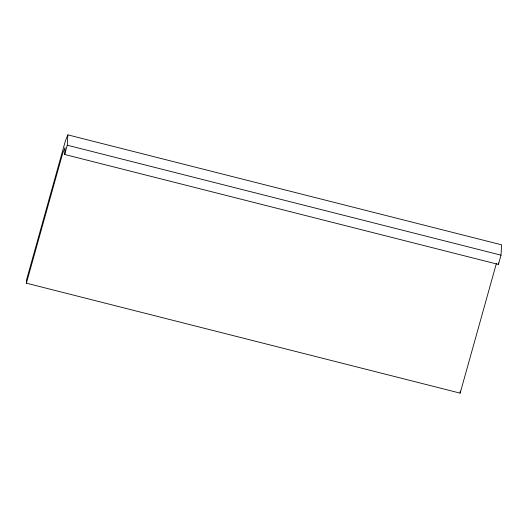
<?xml version="1.0" encoding="UTF-8"?>
<svg xmlns="http://www.w3.org/2000/svg" width="528" height="528" viewBox="0 0 528 528"><rect width="100%" height="100%" fill="white"/><g stroke="black" fill="none" stroke-linecap="round" stroke-linejoin="round"><path stroke-width="0.79" d="M26.4 283.18L26.591 279.728L65.452 140.679L67.848 134.858L501.6 244.82L501.019 255.176L498.432 264.442L64.68 154.48L65.063 147.576L62.667 153.397L26.4 283.18L460.152 393.142L496.419 263.36M64.68 154.48L67.267 145.207L67.848 134.858M460.152 393.142L460.264 391.07M498.432 264.442L498.518 262.911M67.267 145.207L501.019 255.176"/></g></svg>
